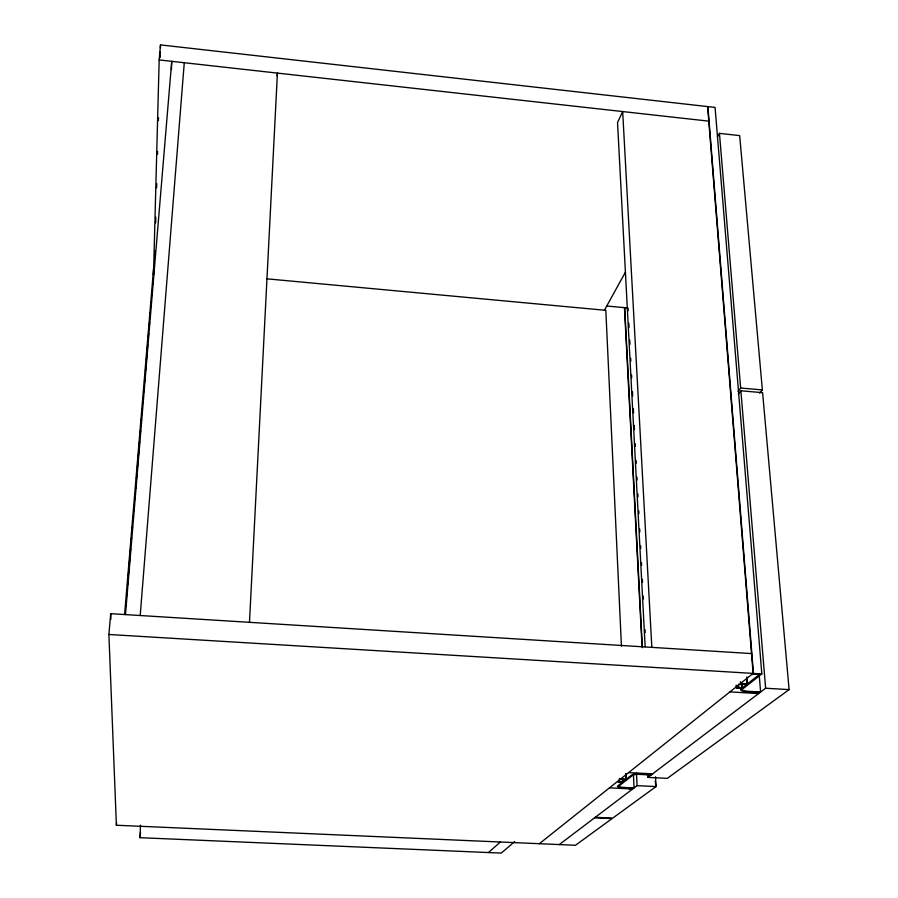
<?xml version="1.0" encoding="UTF-8"?>
<svg xmlns="http://www.w3.org/2000/svg" width="898" height="898" viewBox="0 0 898 898"><rect width="100%" height="100%" fill="white"/><g stroke="black" fill="none" stroke-linecap="round" stroke-linejoin="round"><path stroke-width="1.35" d="M153.446 274.956L153.625 268.289L124.609 614.311M153.502 275.17L159.171 59.93L160.484 44.9L707.613 106.581L753.119 673.41L539.35 843.716M154.737 256.469L154.894 250.856M155.657 222.839L155.803 217.237M156.6 187.817L156.723 183.607M157.52 154.187L157.599 151.38M158.43 120.557L158.508 117.761M160.147 57.506L160.293 51.904M160.405 47.706L160.484 44.9M514.7 841.617L501.252 853.1L140.088 837.688L140.47 825.15M171.428 69.573L171.731 61.322L125.473 614.602M249.487 622.325L277.426 73.097L277.078 75.724M140.088 837.688L140.492 832.3M140.211 615.523L184.27 62.725M594.599 817.809L612.054 818.617L575.45 845.287L116.392 825.24L116.605 822.68M125.81 605.993L126.158 601.806M126.629 596.216L127.101 590.626M127.561 585.036L127.92 580.849M128.38 575.259L128.852 569.669M129.323 564.09L129.783 558.5M130.143 554.302L130.603 548.712M131.074 543.133L131.546 537.543M132.006 531.953L132.477 526.363M132.949 520.773L133.297 516.586M133.768 510.996L134.229 505.406M134.7 499.816L135.171 494.226M135.632 488.647L136.103 483.057M136.451 478.859L136.923 473.28M137.394 467.69L137.854 462.1M138.326 456.51L138.797 450.919M139.257 445.329L139.617 441.143M140.077 435.552L140.548 429.962M140.896 425.775L141.48 418.794M141.839 414.595L142.299 409.005M142.771 403.415L143.242 397.836M143.702 392.246L144.174 386.656M144.522 382.458L144.993 376.879M145.454 371.289L145.925 365.699M146.396 360.109L146.868 354.519M147.216 350.332L147.676 344.742M148.148 339.152L148.619 333.562M149.079 327.972L149.551 322.393M150.022 316.803L150.37 312.605M150.842 307.026L151.302 301.436M151.773 295.846L152.245 290.256M152.705 284.666L153.064 280.479M116.392 825.24L108.894 634.482L110.712 613.682L751.536 653.576M604.399 310.259L625.412 272.195M717.379 137.024L719.455 133.375L739.671 135.609L762.368 389.912L759.719 393.178M738.066 391.326L740.648 388.026L719.455 133.375M738.291 394.076L740.872 390.787L762.604 392.673L789.106 689.619L667.315 778.364L647.952 777.387L647.817 774.592M488.445 852.55L500.444 841.931M753.456 673.433L707.893 106.615L715.066 107.423L761.83 673.938L753.456 673.433L752.187 674.432L759.753 674.174L747.473 683.827L741.961 683.501L740.67 684.534L740.446 681.739M736.147 685.163L736.36 687.958L738.717 687.004L738.504 684.209M619.497 778.443L619.059 781.698L622.898 781.889L626.029 779.419L625.771 773.829M738.717 687.004L737.842 687.7L742.231 687.958L747.069 684.153L746.743 679.954M626.029 779.419L620.709 779.644L621.539 778.981L626.288 779.217L631.35 775.232A6.488 1.515 -1.3 0 1 639.477 774.054L650.668 774.615L651.488 773.997L648.917 773.638M741.512 684.085L741.827 688.272L741.041 688.889A8.015 2.223 -2.9 0 0 745.699 691.539L759.091 692.324L757.946 693.189L754.14 693.301M761.83 673.938L742.646 688.99A6.522 1.807 -2.9 0 0 746.159 691.179L760.606 692.032L759.237 675.285M629.049 788.803L632.809 788.163L621.988 787.636A6.308 1.437 -1.1 0 1 617.745 785.93L622.64 782.091L617.925 781.855L619.631 781.238M559.274 844.58L637.075 785.638L656.034 786.569L655.518 776.792M647.952 777.387L765.624 688.227L789.106 689.619M595.273 817.303L612.75 818.112L656.034 786.569L655.192 781.035M628.6 772.617L652.655 773.829M651.129 774.985L639.062 774.379A5.096 1.19 -1.3 0 0 632.675 775.3L619.048 785.997A4.961 1.123 -1.1 0 0 622.37 787.333L634.067 787.916L633.393 773.896M609.473 787.849L632.652 788.983M736.36 687.958L741.827 688.272M729.928 691.887L758.597 693.559M108.894 634.482L753.119 673.41M747.069 684.153L740.67 684.534M740.648 388.026L762.368 389.912M606.745 306.005L628.016 307.992L628.162 310.719M266.672 278.807L605.824 310.326L621.438 646.19M159.171 59.93L708.78 121.151M740.872 390.787L765.624 688.227M746.934 676.856L747.473 683.827M741.905 683.771L742.231 687.958M651.836 647.368L622.673 111.554L617.532 122.599L645.146 646.706M628.825 323.302L629.049 327.501M629.711 340.095L629.936 344.293M630.677 358.28L630.823 361.086M631.563 375.072L631.709 377.878M632.45 391.865L632.675 396.063M633.337 408.657L633.561 412.856M634.224 425.439L634.448 429.637M635.189 443.634L635.335 446.429M636.076 460.427L636.222 463.222M636.963 477.208L637.109 480.015M637.849 494.001L638.007 496.796M638.747 510.794L638.893 513.589M639.702 528.978L639.847 531.773M640.588 545.771L640.745 548.566M641.475 562.563L641.632 565.358M642.373 579.345L642.519 582.151M643.26 596.137L643.406 598.932M645.033 629.723L645.179 632.518M624.705 307.61L642.373 647.683M624.469 308.014L642.036 646.549M636.457 773.043L637.075 785.638M626.029 773.616L626.288 779.217M622.774 779.082L622.898 781.889M110.712 613.682L110.903 619.283"/></g></svg>
